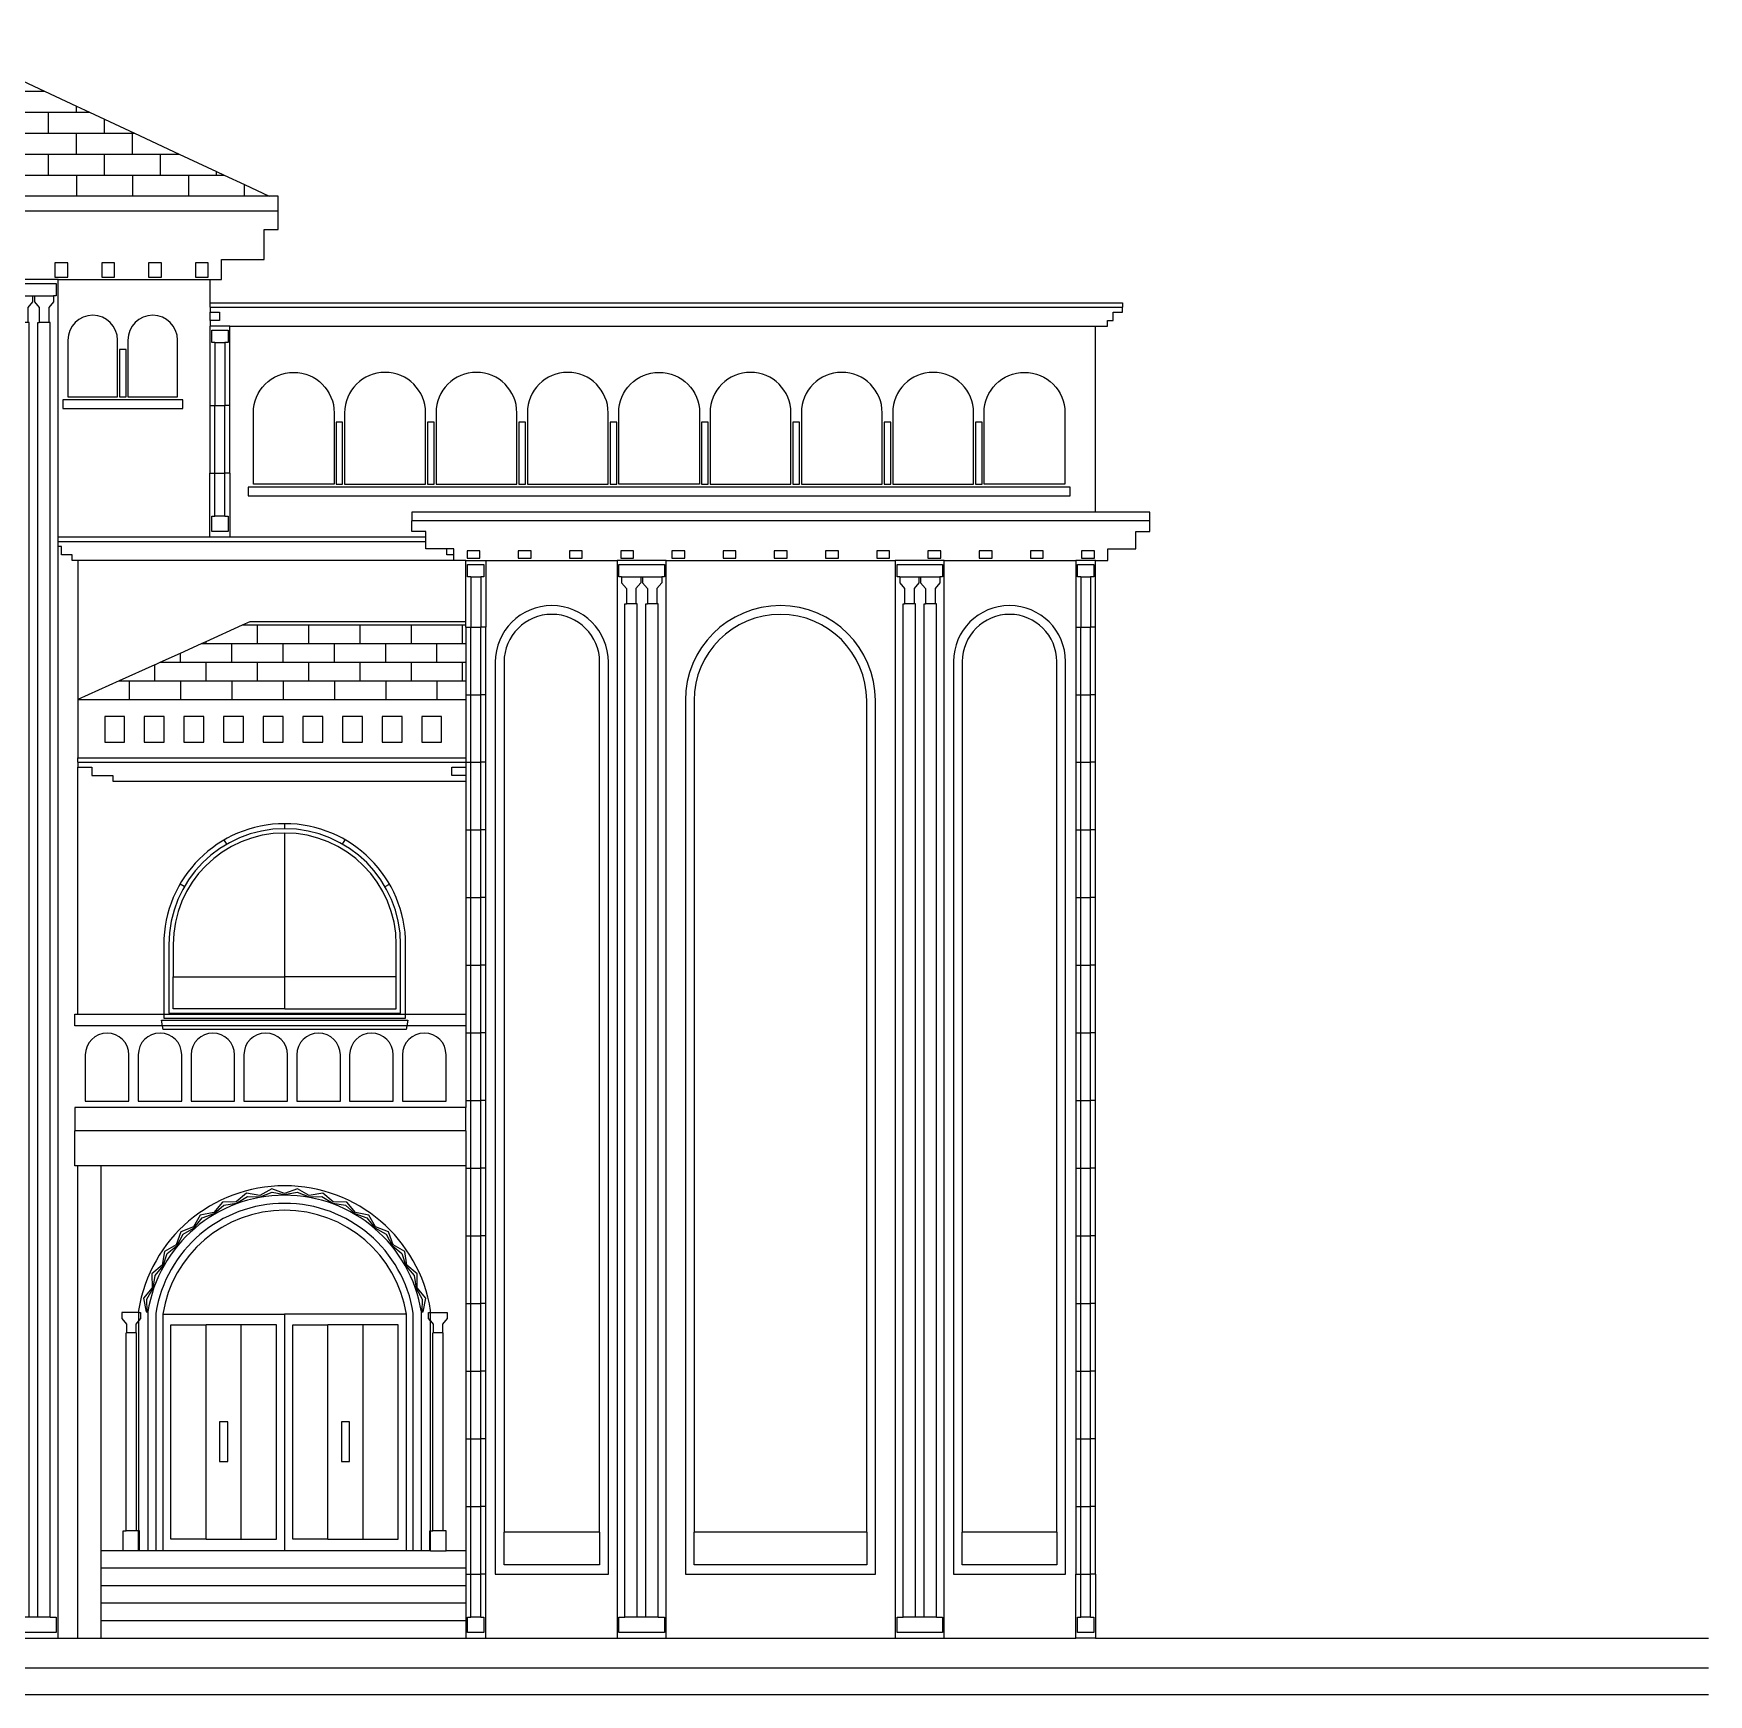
# Model space of a CAD drawing. Header units: inches. Extents: x 410.3 to 435.6, y 114.6 to 128.8.
# Drawn here: x 421.21 to 435.57, y 114.6 to 128.85 of the extents above; entities that cross this region are included whole.
import ezdxf

# ---------------------------------------------------------------- set-up
doc = ezdxf.new("R2010")
doc.units = ezdxf.units.IN
for name, color, linetype, lineweight in [('01_SOURCE_MASSING', 7, 'Continuous', 25), ('02_NEW_GLAZING', 7, 'Continuous', 25), ('03_NEW_FRAMES', 7, 'Continuous', 25), ('04_NEW_CROWNS', 7, 'Continuous', 25), ('05_NEW_COLUMNS', 7, 'Continuous', 25), ('06_NEW_RAILINGS', 7, 'Continuous', 25), ('07_NEW_ORNAMENT', 7, 'Continuous', 25), ('08_NEW_ROOF_DETAIL', 7, 'Continuous', 25)]:
    doc.layers.add(name, color=color, linetype=linetype, lineweight=lineweight)

# ---------------------------------------------------------------- blocks, each defined once
blk = doc.blocks.new('ROMANESQUE_FACADE_ENTRANCE_ROOF')
at = {"layer": '08_NEW_ROOF_DETAIL'}
for points in [[(422.69, 123.633), (423.002, 123.774), (423.068, 123.804), (424.918, 123.804)], [(422.25, 123.433), (422.296, 123.454), (422.47, 123.533), (422.649, 123.614), (422.69, 123.633)], [(422.25, 123.433), (421.943, 123.294), (421.59, 123.134), (422.03, 123.134), (422.47, 123.134), (422.91, 123.134), (423.35, 123.134), (423.79, 123.134), (424.23, 123.134), (424.67, 123.134), (424.918, 123.134)]]:
    blk.add_lwpolyline(points, dxfattribs=at)
blk = doc.blocks.new('ROMANESQUE_FACADE_MAIN_ROOF')
at = {"layer": '08_NEW_ROOF_DETAIL'}
for points in [[(418.458, 128.011), (418.8, 128.171), (419.178, 128.347), (419.185, 128.351), (419.418, 128.459), (419.57, 128.531), (419.658, 128.572), (419.956, 128.711), (420.244, 128.845), (420.533, 128.711), (420.618, 128.671), (420.918, 128.531), (421.304, 128.351), (421.578, 128.223), (421.689, 128.171), (421.818, 128.11), (422.075, 127.991), (422.46, 127.811), (422.778, 127.662), (422.845, 127.631), (423.018, 127.55), (423.231, 127.451)], [(418.458, 128.011), (418.414, 127.991), (418.218, 127.899), (418.029, 127.811), (417.978, 127.787), (417.644, 127.631), (417.258, 127.451)]]:
    blk.add_lwpolyline(points, dxfattribs=at)
blk = doc.blocks.new('ROMANESQUE_FACADE_PILASTER_TOWER_RIGHT')
at = {"layer": '05_NEW_COLUMNS'}
blk.add_lwpolyline([(-0.21, 0), (0.21, 0), (0.21, 9.36), (0.21, 9.404), (0.21, 9.44), (0.21, 11.65), (-0.21, 11.65)], close=True, dxfattribs=at)
for points in [[(-0.173, 11.51), (-0.195, 11.51), (-0.195, 11.615), (0.195, 11.615), (0.195, 11.51), (0.172, 11.51)], [(-0.173, 11.51), (-0.008, 11.51)], [(-0.173, 11.51), (-0.173, 11.46), (-0.131, 11.41), (-0.131, 11.28)], [(-0.008, 11.51), (-0.008, 11.46), (-0.049, 11.41), (-0.049, 11.28)], [(-0.008, 11.51), (0.007, 11.51)], [(0.007, 11.51), (0.172, 11.51)], [(0.007, 11.51), (0.007, 11.46), (0.049, 11.41), (0.049, 11.28)], [(0.172, 11.51), (0.172, 11.46), (0.131, 11.41), (0.131, 11.28)], [(-0.143, 0.18), (-0.143, 11.28), (-0.131, 11.28)], [(-0.049, 11.28), (-0.131, 11.28)], [(-0.037, 0.18), (-0.037, 11.28), (-0.049, 11.28)], [(0.037, 0.18), (0.037, 11.28), (0.049, 11.28)], [(0.131, 11.28), (0.049, 11.28)], [(0.143, 0.18), (0.143, 11.28), (0.131, 11.28)], [(0.143, 0.18), (0.195, 0.18), (0.195, 0.05), (-0.195, 0.05), (-0.195, 0.18), (-0.143, 0.18)], [(-0.037, 0.18), (-0.143, 0.18)], [(0.037, 0.18), (-0.037, 0.18)], [(0.143, 0.18), (0.037, 0.18)]]:
    blk.add_lwpolyline(points, dxfattribs=at)
blk = doc.blocks.new('ROMANESQUE_FACADE_PILASTER_TOWER_REAR')
at = {"layer": '05_NEW_COLUMNS'}
for points in [[(0.17, 1.13), (0.17, 1.81), (0, 1.81), (0, 1.13)], [(0.0425, 1.67), (0.015, 1.67), (0.015, 1.775), (0.155, 1.775), (0.155, 1.67), (0.1275, 1.67)], [(0.0425, 1.67), (0.1275, 1.67)], [(0.0425, 1.67), (0.0425, 1.13)], [(0.1275, 1.67), (0.1275, 1.13)], [(0, 1.13), (0, 0.55)], [(0, 1.13), (0.0425, 1.13)], [(0.0425, 0.55), (0.0425, 1.13)], [(0.0425, 1.13), (0.1275, 1.13)], [(0.17, 1.13), (0.1275, 1.13)], [(0.1275, 0.55), (0.1275, 1.13)], [(0.17, 0.55), (0.17, 1.13)], [(0.17, 0.55), (0.17, 0), (0, 0), (0, 0.55)], [(0, 0.55), (0.0425, 0.55)], [(0.0425, 0.18), (0.0425, 0.55)], [(0.0425, 0.55), (0.1275, 0.55)], [(0.17, 0.55), (0.1275, 0.55)], [(0.1275, 0.18), (0.1275, 0.55)], [(0.1275, 0.18), (0.155, 0.18), (0.155, 0.05), (0.015, 0.05), (0.015, 0.18), (0.0425, 0.18)], [(0.1275, 0.18), (0.0425, 0.18)]]:
    blk.add_lwpolyline(points, dxfattribs=at)
blk = doc.blocks.new('ROMANESQUE_FACADE_PILASTER_RIGHT_LEFT')
at = {"layer": '05_NEW_COLUMNS'}
for points in [[(0, 8.67), (0, 8.688), (0, 8.718), (0, 9.24), (0.17, 9.24), (0.17, 8.67)], [(0.043, 9.1), (0.015, 9.1), (0.015, 9.205), (0.155, 9.205), (0.155, 9.1), (0.128, 9.1)], [(0.043, 9.1), (0.128, 9.1)], [(0.043, 9.1), (0.043, 8.67)], [(0.128, 9.1), (0.128, 8.67)], [(0, 8.67), (0, 8.528), (0, 8.368), (0, 8.208), (0, 8.09)], [(0, 8.67), (0.043, 8.67)], [(0.043, 8.09), (0.043, 8.67)], [(0.043, 8.67), (0.128, 8.67)], [(0.17, 8.67), (0.128, 8.67)], [(0.128, 8.09), (0.128, 8.67)], [(0.17, 8.09), (0.17, 8.67)], [(0, 8.09), (0, 8.048), (0, 7.548), (0, 7.512), (0, 7.51)], [(0, 8.09), (0.043, 8.09)], [(0.043, 7.51), (0.043, 8.09)], [(0.043, 8.09), (0.128, 8.09)], [(0.17, 8.09), (0.128, 8.09)], [(0.128, 7.51), (0.128, 8.09)], [(0.17, 7.51), (0.17, 8.09)], [(0, 7.51), (0, 7.468), (0, 7.396), (0, 7.348), (0, 6.93)], [(0, 7.51), (0.043, 7.51)], [(0.043, 6.93), (0.043, 7.51)], [(0.043, 7.51), (0.128, 7.51)], [(0.17, 7.51), (0.128, 7.51)], [(0.128, 6.93), (0.128, 7.51)], [(0.17, 6.93), (0.17, 7.51)], [(0, 6.93), (0, 6.35)], [(0, 6.93), (0.043, 6.93)], [(0.043, 6.35), (0.043, 6.93)], [(0.043, 6.93), (0.128, 6.93)], [(0.17, 6.93), (0.128, 6.93)], [(0.128, 6.35), (0.128, 6.93)], [(0.17, 6.35), (0.17, 6.93)], [(0, 6.35), (0, 5.77)], [(0, 6.35), (0.043, 6.35)], [(0.043, 5.77), (0.043, 6.35)], [(0.043, 6.35), (0.128, 6.35)], [(0.17, 6.35), (0.128, 6.35)], [(0.128, 5.77), (0.128, 6.35)], [(0.17, 5.77), (0.17, 6.35)], [(0, 5.77), (0, 5.35)], [(0, 5.77), (0.043, 5.77)], [(0.043, 5.19), (0.043, 5.77)], [(0.043, 5.77), (0.128, 5.77)], [(0.17, 5.77), (0.128, 5.77)], [(0.128, 5.19), (0.128, 5.77)], [(0.17, 5.19), (0.17, 5.77)], [(0, 5.25), (0, 5.19)], [(0, 5.19), (0, 4.61)], [(0, 5.19), (0.043, 5.19)], [(0.043, 4.61), (0.043, 5.19)], [(0.043, 5.19), (0.128, 5.19)], [(0.17, 5.19), (0.128, 5.19)], [(0.128, 4.61), (0.128, 5.19)], [(0.17, 4.61), (0.17, 5.19)], [(0, 4.61), (0, 4.55)], [(0, 4.61), (0.043, 4.61)], [(0.043, 4.03), (0.043, 4.61)], [(0.043, 4.61), (0.128, 4.61)], [(0.17, 4.61), (0.128, 4.61)], [(0.128, 4.03), (0.128, 4.61)], [(0.17, 4.03), (0.17, 4.61)], [(0, 4.05), (0, 4.03)], [(0, 4.03), (0, 3.45)], [(0, 4.03), (0.043, 4.03)], [(0.043, 3.45), (0.043, 4.03)], [(0.043, 4.03), (0.128, 4.03)], [(0.17, 4.03), (0.128, 4.03)], [(0.128, 3.45), (0.128, 4.03)], [(0.17, 3.45), (0.17, 4.03)], [(0, 3.45), (0, 2.87)], [(0, 3.45), (0.043, 3.45)], [(0.043, 2.87), (0.043, 3.45)], [(0.043, 3.45), (0.128, 3.45)], [(0.17, 3.45), (0.128, 3.45)], [(0.128, 2.87), (0.128, 3.45)], [(0.17, 2.87), (0.17, 3.45)], [(0, 2.87), (0, 2.29)], [(0, 2.87), (0.043, 2.87)], [(0.043, 2.29), (0.043, 2.87)], [(0.043, 2.87), (0.128, 2.87)], [(0.17, 2.87), (0.128, 2.87)], [(0.128, 2.29), (0.128, 2.87)], [(0.17, 2.29), (0.17, 2.87)], [(0, 2.29), (0, 1.71)], [(0, 2.29), (0.043, 2.29)], [(0.043, 1.71), (0.043, 2.29)], [(0.043, 2.29), (0.128, 2.29)], [(0.17, 2.29), (0.128, 2.29)], [(0.128, 1.71), (0.128, 2.29)], [(0.17, 1.71), (0.17, 2.29)], [(0, 1.71), (0, 1.13)], [(0, 1.71), (0.043, 1.71)], [(0.043, 1.13), (0.043, 1.71)], [(0.043, 1.71), (0.128, 1.71)], [(0.17, 1.71), (0.128, 1.71)], [(0.128, 1.13), (0.128, 1.71)], [(0.17, 1.13), (0.17, 1.71)], [(0, 1.13), (0, 0.75), (0, 0.6), (0, 0.55)], [(0, 1.13), (0.043, 1.13)], [(0.043, 0.55), (0.043, 1.13)], [(0.043, 1.13), (0.128, 1.13)], [(0.17, 1.13), (0.128, 1.13)], [(0.128, 0.55), (0.128, 1.13)], [(0.17, 0.55), (0.17, 1.13)], [(0, 0.55), (0, 0.45), (0, 0.3), (0, 0.15), (0, 0), (0.17, 0), (0.17, 0.55)], [(0, 0.55), (0.043, 0.55)], [(0.043, 0.18), (0.043, 0.55)], [(0.043, 0.55), (0.128, 0.55)], [(0.17, 0.55), (0.128, 0.55)], [(0.128, 0.18), (0.128, 0.55)], [(0.128, 0.18), (0.155, 0.18), (0.155, 0.05), (0.015, 0.05), (0.015, 0.18), (0.043, 0.18)], [(0.128, 0.18), (0.043, 0.18)]]:
    blk.add_lwpolyline(points, dxfattribs=at)
blk = doc.blocks.new('ROMANESQUE_FACADE_PILASTER_RIGHT_MIDDLE_A')
at = {"layer": '05_NEW_COLUMNS'}
blk.add_lwpolyline([(-0.21, 0), (0.21, 0), (0.21, 9.24), (-0.21, 9.24)], close=True, dxfattribs=at)
for points in [[(-0.173, 9.1), (-0.195, 9.1), (-0.195, 9.205), (0.195, 9.205), (0.195, 9.1), (0.173, 9.1)], [(-0.173, 9.1), (-0.007, 9.1)], [(-0.173, 9.1), (-0.173, 9.05), (-0.131, 9), (-0.131, 8.87)], [(-0.007, 9.1), (-0.007, 9.05), (-0.049, 9), (-0.049, 8.87)], [(-0.007, 9.1), (0.007, 9.1)], [(0.007, 9.1), (0.173, 9.1)], [(0.007, 9.1), (0.007, 9.05), (0.049, 9), (0.049, 8.87)], [(0.173, 9.1), (0.173, 9.05), (0.131, 9), (0.131, 8.87)], [(-0.143, 0.18), (-0.143, 8.87), (-0.131, 8.87)], [(-0.049, 8.87), (-0.131, 8.87)], [(-0.037, 0.18), (-0.037, 8.87), (-0.049, 8.87)], [(0.037, 0.18), (0.037, 8.87), (0.049, 8.87)], [(0.131, 8.87), (0.049, 8.87)], [(0.143, 0.18), (0.143, 8.87), (0.131, 8.87)], [(0.143, 0.18), (0.195, 0.18), (0.195, 0.05), (-0.195, 0.05), (-0.195, 0.18), (-0.143, 0.18)], [(-0.037, 0.18), (-0.143, 0.18)], [(0.037, 0.18), (-0.037, 0.18)], [(0.143, 0.18), (0.037, 0.18)]]:
    blk.add_lwpolyline(points, dxfattribs=at)
blk = doc.blocks.new('ROMANESQUE_FACADE_PILASTER_RIGHT_MIDDLE_B')
at = {"layer": '05_NEW_COLUMNS'}
blk.add_lwpolyline([(-0.21, 0), (0.21, 0), (0.21, 9.24), (-0.21, 9.24)], close=True, dxfattribs=at)
for points in [[(-0.172, 9.1), (-0.195, 9.1), (-0.195, 9.205), (0.195, 9.205), (0.195, 9.1), (0.173, 9.1)], [(-0.172, 9.1), (-0.007, 9.1)], [(-0.172, 9.1), (-0.172, 9.05), (-0.131, 9), (-0.131, 8.87)], [(-0.007, 9.1), (-0.007, 9.05), (-0.049, 9), (-0.049, 8.87)], [(-0.007, 9.1), (0.007, 9.1)], [(0.007, 9.1), (0.173, 9.1)], [(0.007, 9.1), (0.007, 9.05), (0.049, 9), (0.049, 8.87)], [(0.173, 9.1), (0.173, 9.05), (0.131, 9), (0.131, 8.87)], [(-0.143, 0.18), (-0.143, 8.87), (-0.131, 8.87)], [(-0.049, 8.87), (-0.131, 8.87)], [(-0.037, 0.18), (-0.037, 8.87), (-0.049, 8.87)], [(0.037, 0.18), (0.037, 8.87), (0.049, 8.87)], [(0.131, 8.87), (0.049, 8.87)], [(0.143, 0.18), (0.143, 8.87), (0.131, 8.87)], [(0.143, 0.18), (0.195, 0.18), (0.195, 0.05), (-0.195, 0.05), (-0.195, 0.18), (-0.143, 0.18)], [(-0.037, 0.18), (-0.143, 0.18)], [(0.037, 0.18), (-0.037, 0.18)], [(0.143, 0.18), (0.037, 0.18)]]:
    blk.add_lwpolyline(points, dxfattribs=at)
blk = doc.blocks.new('ROMANESQUE_FACADE_PILASTER_RIGHT_EDGE')
at = {"layer": '05_NEW_COLUMNS'}
for points in [[(0, 8.67), (0, 9.24), (-0.17, 9.24), (-0.17, 8.67)], [(-0.127, 9.1), (-0.155, 9.1), (-0.155, 9.205), (-0.015, 9.205), (-0.015, 9.1), (-0.043, 9.1)], [(-0.127, 9.1), (-0.043, 9.1)], [(-0.127, 9.1), (-0.127, 8.67)], [(-0.043, 9.1), (-0.043, 8.67)], [(-0.17, 8.67), (-0.17, 8.09)], [(-0.17, 8.67), (-0.127, 8.67)], [(-0.127, 8.09), (-0.127, 8.67)], [(-0.127, 8.67), (-0.043, 8.67)], [(0, 8.67), (-0.043, 8.67)], [(-0.043, 8.09), (-0.043, 8.67)], [(0, 8.09), (0, 8.67)], [(-0.17, 8.09), (-0.17, 7.51)], [(-0.17, 8.09), (-0.127, 8.09)], [(-0.127, 7.51), (-0.127, 8.09)], [(-0.127, 8.09), (-0.043, 8.09)], [(0, 8.09), (-0.043, 8.09)], [(-0.043, 7.51), (-0.043, 8.09)], [(0, 7.51), (0, 8.09)], [(-0.17, 7.51), (-0.17, 6.93)], [(-0.17, 7.51), (-0.127, 7.51)], [(-0.127, 6.93), (-0.127, 7.51)], [(-0.127, 7.51), (-0.043, 7.51)], [(0, 7.51), (-0.043, 7.51)], [(-0.043, 6.93), (-0.043, 7.51)], [(0, 6.93), (0, 7.51)], [(-0.17, 6.93), (-0.17, 6.35)], [(-0.17, 6.93), (-0.127, 6.93)], [(-0.127, 6.35), (-0.127, 6.93)], [(-0.127, 6.93), (-0.043, 6.93)], [(0, 6.93), (-0.043, 6.93)], [(-0.043, 6.35), (-0.043, 6.93)], [(0, 6.35), (0, 6.93)], [(-0.17, 6.35), (-0.17, 5.77)], [(-0.17, 6.35), (-0.127, 6.35)], [(-0.127, 5.77), (-0.127, 6.35)], [(-0.127, 6.35), (-0.043, 6.35)], [(0, 6.35), (-0.043, 6.35)], [(-0.043, 5.77), (-0.043, 6.35)], [(0, 5.77), (0, 6.35)], [(-0.17, 5.77), (-0.17, 5.19)], [(-0.17, 5.77), (-0.127, 5.77)], [(-0.127, 5.19), (-0.127, 5.77)], [(-0.127, 5.77), (-0.043, 5.77)], [(0, 5.77), (-0.043, 5.77)], [(-0.043, 5.19), (-0.043, 5.77)], [(0, 5.19), (0, 5.77)], [(-0.17, 5.19), (-0.17, 4.61)], [(-0.17, 5.19), (-0.127, 5.19)], [(-0.127, 4.61), (-0.127, 5.19)], [(-0.127, 5.19), (-0.043, 5.19)], [(0, 5.19), (-0.043, 5.19)], [(-0.043, 4.61), (-0.043, 5.19)], [(0, 4.61), (0, 5.19)], [(-0.17, 4.61), (-0.17, 4.03)], [(-0.17, 4.61), (-0.127, 4.61)], [(-0.127, 4.03), (-0.127, 4.61)], [(-0.127, 4.61), (-0.043, 4.61)], [(0, 4.61), (-0.043, 4.61)], [(-0.043, 4.03), (-0.043, 4.61)], [(0, 4.03), (0, 4.61)], [(-0.17, 4.03), (-0.17, 3.45)], [(-0.17, 4.03), (-0.127, 4.03)], [(-0.127, 3.45), (-0.127, 4.03)], [(-0.127, 4.03), (-0.043, 4.03)], [(0, 4.03), (-0.043, 4.03)], [(-0.043, 3.45), (-0.043, 4.03)], [(0, 3.45), (0, 4.03)], [(-0.17, 3.45), (-0.17, 2.87)], [(-0.17, 3.45), (-0.127, 3.45)], [(-0.127, 2.87), (-0.127, 3.45)], [(-0.127, 3.45), (-0.043, 3.45)], [(0, 3.45), (-0.043, 3.45)], [(-0.043, 2.87), (-0.043, 3.45)], [(0, 2.87), (0, 3.45)], [(-0.17, 2.87), (-0.17, 2.29)], [(-0.17, 2.87), (-0.127, 2.87)], [(-0.127, 2.29), (-0.127, 2.87)], [(-0.127, 2.87), (-0.043, 2.87)], [(0, 2.87), (-0.043, 2.87)], [(-0.043, 2.29), (-0.043, 2.87)], [(0, 2.29), (0, 2.87)], [(-0.17, 2.29), (-0.17, 1.71)], [(-0.17, 2.29), (-0.127, 2.29)], [(-0.127, 1.71), (-0.127, 2.29)], [(-0.127, 2.29), (-0.043, 2.29)], [(0, 2.29), (-0.043, 2.29)], [(-0.043, 1.71), (-0.043, 2.29)], [(0, 1.71), (0, 2.29)], [(-0.17, 1.71), (-0.17, 1.13)], [(-0.17, 1.71), (-0.127, 1.71)], [(-0.127, 1.13), (-0.127, 1.71)], [(-0.127, 1.71), (-0.043, 1.71)], [(0, 1.71), (-0.043, 1.71)], [(-0.043, 1.13), (-0.043, 1.71)], [(0, 1.13), (0, 1.71)], [(-0.17, 1.13), (-0.17, 0.55)], [(-0.17, 1.13), (-0.127, 1.13)], [(-0.127, 0.55), (-0.127, 1.13)], [(-0.127, 1.13), (-0.043, 1.13)], [(0, 1.13), (-0.043, 1.13)], [(-0.043, 0.55), (-0.043, 1.13)], [(0, 0.55), (0, 1.13)], [(0, 0.55), (0, 0), (-0.17, 0), (-0.17, 0.55)], [(-0.17, 0.55), (-0.127, 0.55)], [(-0.127, 0.18), (-0.127, 0.55)], [(-0.127, 0.55), (-0.043, 0.55)], [(0, 0.55), (-0.043, 0.55)], [(-0.043, 0.18), (-0.043, 0.55)], [(-0.043, 0.18), (-0.015, 0.18), (-0.015, 0.05), (-0.155, 0.05), (-0.155, 0.18), (-0.127, 0.18)], [(-0.043, 0.18), (-0.127, 0.18)]]:
    blk.add_lwpolyline(points, dxfattribs=at)
blk = doc.blocks.new('ROMANESQUE_FACADE_WINDOW_BALCONY')
at = {"layer": '02_NEW_GLAZING'}
blk.add_lwpolyline([(0.957, 0.321), (0.957, 0.597, 1), (-0.957, 0.597), (-0.957, 0.321)], format="xyb", dxfattribs=at)
for points in [[(0, 0.321), (0, 1.554)], [(0, 0.045), (-0.957, 0.045), (-0.957, 0.321)], [(-0.957, 0.321), (0, 0.321)], [(0, 0.045), (0.957, 0.045), (0.957, 0.321)], [(0, 0.045), (0, 0.321)], [(0.957, 0.321), (0, 0.321)]]:
    blk.add_lwpolyline(points, dxfattribs=at)
at = {"layer": '03_NEW_FRAMES'}
for points in [[(-1.037, -0.035), (1.037, -0.035), (1.037, 0), (1.037, 0.597, 1), (-1.037, 0.597), (-1.037, 0)], [(-0.994, 0.008), (0.994, 0.008), (0.994, 0.597, 1), (-0.994, 0.597)]]:
    blk.add_lwpolyline(points, format="xyb", close=True, dxfattribs=at)
for points in [[(0, 1.591), (0, 1.634)], [(-0.497, 1.458), (-0.519, 1.495)], [(0.497, 1.458), (0.519, 1.495)], [(-0.861, 1.094), (-0.898, 1.116)], [(0.861, 1.094), (0.898, 1.116)]]:
    blk.add_lwpolyline(points, dxfattribs=at)
blk.add_lwpolyline([(-1.057, -0.052), (1.057, -0.052), (1.048, -0.1), (1.042, -0.13), (-1.042, -0.13), (-1.048, -0.1)], close=True, dxfattribs=at)
blk = doc.blocks.new('ROMANESQUE_FACADE_BLIND_ARCH_1')
at = {"layer": '03_NEW_FRAMES'}
blk.add_lwpolyline([(-0.485, 0), (0.485, 0), (0.485, 7.819, 1), (-0.485, 7.819)], format="xyb", close=True, dxfattribs=at)
blk.add_lwpolyline([(0.41, 0.36), (0.41, 7.819, 1), (-0.41, 7.819), (-0.41, 0.36)], format="xyb", dxfattribs=at)
at = {"layer": '07_NEW_ORNAMENT'}
for points in [[(0.41, 0.36), (0.41, 0.08), (-0.41, 0.08), (-0.41, 0.36)], [(0.41, 0.36), (-0.41, 0.36)]]:
    blk.add_lwpolyline(points, dxfattribs=at)
blk = doc.blocks.new('ROMANESQUE_FACADE_BLIND_ARCH_2')
at = {"layer": '03_NEW_FRAMES'}
blk.add_lwpolyline([(-0.815, 0), (0.815, 0), (0.815, 7.489, 1), (-0.815, 7.489)], format="xyb", close=True, dxfattribs=at)
blk.add_lwpolyline([(0.74, 0.36), (0.74, 7.489, 1), (-0.74, 7.489), (-0.74, 0.36)], format="xyb", dxfattribs=at)
at = {"layer": '07_NEW_ORNAMENT'}
for points in [[(0.74, 0.36), (0.74, 0.08), (-0.74, 0.08), (-0.74, 0.36)], [(0.74, 0.36), (-0.74, 0.36)]]:
    blk.add_lwpolyline(points, dxfattribs=at)
blk = doc.blocks.new('ROMANESQUE_FACADE_BLIND_ARCH_3')
at = {"layer": '03_NEW_FRAMES'}
blk.add_lwpolyline([(-0.48, 0), (0.48, 0), (0.48, 7.824, 1), (-0.48, 7.824)], format="xyb", close=True, dxfattribs=at)
blk.add_lwpolyline([(0.405, 0.36), (0.405, 7.824, 1), (-0.405, 7.824), (-0.405, 0.36)], format="xyb", dxfattribs=at)
at = {"layer": '07_NEW_ORNAMENT'}
for points in [[(0.405, 0.36), (0.405, 0.08), (-0.405, 0.08), (-0.405, 0.36)], [(0.405, 0.36), (-0.405, 0.36)]]:
    blk.add_lwpolyline(points, dxfattribs=at)
blk = doc.blocks.new('ROMANESQUE_FACADE_ARCADE_TOWER_RETURN')
at = {"layer": '04_NEW_CROWNS'}
blk.add_lwpolyline([(-0.47, 0.487), (-0.47, 0), (-0.045, 0), (-0.045, 0.487, 1), (-0.47, 0.487)], format="xyb", dxfattribs=at)
blk.add_lwpolyline([(0.045, 0), (0.47, 0), (0.47, 0.487, 1), (0.045, 0.487)], format="xyb", close=True, dxfattribs=at)
blk.add_lwpolyline([(-0.515, -0.1), (0.515, -0.1), (0.515, -0.025), (-0.515, -0.025)], close=True, dxfattribs=at)
at = {"layer": '05_NEW_COLUMNS'}
blk.add_lwpolyline([(-0.028, 0), (0.028, 0), (0.028, 0.407), (-0.028, 0.407)], close=True, dxfattribs=at)
blk = doc.blocks.new('ROMANESQUE_FACADE_ARCADE_REAR')
at = {"layer": '04_NEW_CROWNS'}
for points in [[(-2.787, 0.613), (-2.787, 0), (-3.48, 0), (-3.48, 0.613, -1), (-2.787, 0.613)], [(-1.913, 0.613), (-1.913, 0), (-1.22, 0), (-1.22, 0.613, 1), (-1.913, 0.613)], [(0.347, 0.613), (0.347, 0), (-0.347, 0), (-0.347, 0.613, -1), (0.347, 0.613)], [(1.22, 0.613), (1.22, 0), (1.913, 0), (1.913, 0.613, 1), (1.22, 0.613)], [(3.48, 0.613), (3.48, 0), (2.787, 0), (2.787, 0.613, -1), (3.48, 0.613)]]:
    blk.add_lwpolyline(points, format="xyb", dxfattribs=at)
for points in [[(-2.697, 0), (-2.003, 0), (-2.003, 0.613, 1), (-2.697, 0.613)], [(-1.13, 0), (-0.437, 0), (-0.437, 0.613, 1), (-1.13, 0.613)], [(0.437, 0), (1.13, 0), (1.13, 0.613, 1), (0.437, 0.613)], [(2.003, 0), (2.697, 0), (2.697, 0.613, 1), (2.003, 0.613)]]:
    blk.add_lwpolyline(points, format="xyb", close=True, dxfattribs=at)
blk.add_lwpolyline([(-3.525, -0.1), (3.525, -0.1), (3.525, -0.025), (-3.525, -0.025)], close=True, dxfattribs=at)
at = {"layer": '05_NEW_COLUMNS'}
for points in [[(-2.77, 0), (-2.714, 0), (-2.714, 0.533), (-2.77, 0.533)], [(-1.986, 0), (-1.93, 0), (-1.93, 0.533), (-1.986, 0.533)], [(-1.203, 0), (-1.147, 0), (-1.147, 0.533), (-1.203, 0.533)], [(-0.42, 0), (-0.364, 0), (-0.364, 0.533), (-0.42, 0.533)], [(0.364, 0), (0.42, 0), (0.42, 0.533), (0.364, 0.533)], [(1.147, 0), (1.203, 0), (1.203, 0.533), (1.147, 0.533)], [(1.93, 0), (1.986, 0), (1.986, 0.533), (1.93, 0.533)], [(2.714, 0), (2.77, 0), (2.77, 0.533), (2.714, 0.533)]]:
    blk.add_lwpolyline(points, close=True, dxfattribs=at)
blk = doc.blocks.new('ROMANESQUE_FACADE_CORNICE_TOWER')
at = {"layer": '04_NEW_CROWNS'}
for points in [[(3.064, 0.586), (3.064, 0.715), (2.986, 0.715), (2.774, 0.715), (2.294, 0.715), (1.814, 0.715), (1.334, 0.715), (0.854, 0.715), (0.374, 0.715), (-0.106, 0.715), (-0.586, 0.715), (-1.066, 0.715), (-1.546, 0.715), (-2.026, 0.715), (-2.506, 0.715), (-2.986, 0.715), (-3.064, 0.715), (-3.064, 0.586)], [(0.755, 0), (-0.755, 0), (-1.175, 0), (-2.309, 0), (-2.479, 0), (-2.579, 0), (-2.579, 0.172), (-2.944, 0.172), (-2.944, 0.429), (-3.064, 0.429), (-3.064, 0.586)], [(3.064, 0.586), (-3.064, 0.586)], [(1.175, 0), (2.479, 0), (2.579, 0), (2.579, 0.172), (2.944, 0.172), (2.944, 0.429), (3.064, 0.429), (3.064, 0.586)]]:
    blk.add_lwpolyline(points, dxfattribs=at)
for points in [[(-2.464, 0.02), (-2.354, 0.02), (-2.354, 0.143), (-2.464, 0.143)], [(-2.062, 0.02), (-1.952, 0.02), (-1.952, 0.143), (-2.062, 0.143)], [(-1.661, 0.02), (-1.551, 0.02), (-1.551, 0.143), (-1.661, 0.143)], [(-1.259, 0.02), (-1.149, 0.02), (-1.149, 0.143), (-1.259, 0.143)], [(-0.858, 0.02), (-0.748, 0.02), (-0.748, 0.143), (-0.858, 0.143)], [(-0.456, 0.02), (-0.346, 0.02), (-0.346, 0.143), (-0.456, 0.143)], [(-0.055, 0.02), (0.055, 0.02), (0.055, 0.143), (-0.055, 0.143)], [(0.346, 0.02), (0.456, 0.02), (0.456, 0.143), (0.346, 0.143)], [(0.748, 0.02), (0.858, 0.02), (0.858, 0.143), (0.748, 0.143)], [(1.149, 0.02), (1.259, 0.02), (1.259, 0.143), (1.149, 0.143)], [(1.551, 0.02), (1.661, 0.02), (1.661, 0.143), (1.551, 0.143)], [(1.952, 0.02), (2.062, 0.02), (2.062, 0.143), (1.952, 0.143)], [(2.354, 0.02), (2.464, 0.02), (2.464, 0.143), (2.354, 0.143)]]:
    blk.add_lwpolyline(points, close=True, dxfattribs=at)
blk = doc.blocks.new('ROMANESQUE_FACADE_CORNICE_RIGHT')
at = {"layer": '04_NEW_CROWNS'}
for points in [[(3.164, 0.34), (3.164, 0.415), (2.7, 0.415), (-3.164, 0.415), (-3.164, 0.34)], [(-2.7, 0), (-2.805, 0), (-2.805, 0.048), (-2.805, 0.1), (-2.865, 0.1), (-3.044, 0.1), (-3.044, 0.164), (-3.044, 0.2), (-3.044, 0.249), (-3.164, 0.249), (-3.164, 0.34)], [(3.164, 0.34), (-3.164, 0.34)], [(2.7, 0), (2.805, 0), (2.805, 0.1), (3.044, 0.1), (3.044, 0.249), (3.164, 0.249), (3.164, 0.34)], [(-2.53, 0), (-1.403, 0)], [(-0.983, 0), (0.983, 0)], [(1.403, 0), (2.53, 0)]]:
    blk.add_lwpolyline(points, dxfattribs=at)
for points in [[(-2.69, 0.02), (-2.58, 0.02), (-2.58, 0.083), (-2.69, 0.083)], [(-2.251, 0.02), (-2.141, 0.02), (-2.141, 0.083), (-2.251, 0.083)], [(-1.812, 0.02), (-1.702, 0.02), (-1.702, 0.083), (-1.812, 0.083)], [(-1.372, 0.02), (-1.262, 0.02), (-1.262, 0.083), (-1.372, 0.083)], [(-0.933, 0.02), (-0.823, 0.02), (-0.823, 0.083), (-0.933, 0.083)], [(-0.494, 0.02), (-0.384, 0.02), (-0.384, 0.083), (-0.494, 0.083)], [(-0.055, 0.02), (0.055, 0.02), (0.055, 0.083), (-0.055, 0.083)], [(0.384, 0.02), (0.494, 0.02), (0.494, 0.083), (0.384, 0.083)], [(0.823, 0.02), (0.933, 0.02), (0.933, 0.083), (0.823, 0.083)], [(1.262, 0.02), (1.372, 0.02), (1.372, 0.083), (1.262, 0.083)], [(1.702, 0.02), (1.812, 0.02), (1.812, 0.083), (1.702, 0.083)], [(2.141, 0.02), (2.251, 0.02), (2.251, 0.083), (2.141, 0.083)], [(2.58, 0.02), (2.69, 0.02), (2.69, 0.083), (2.58, 0.083)]]:
    blk.add_lwpolyline(points, close=True, dxfattribs=at)
blk = doc.blocks.new('ROMANESQUE_FACADE_CORNICE_BRIDGE')
at = {"layer": '04_NEW_CROWNS'}
for points in [[(-0.378, 0.2), (-1.682, 0.2)], [(-1.682, 0.164), (1.472, 0.164)], [(1.472, 0.2), (-0.208, 0.2)], [(1.711, 0), (-1.511, 0), (-1.561, 0), (-1.561, 0.048), (-1.651, 0.048), (-1.651, 0.12), (-1.682, 0.12)], [(1.711, 0.048), (1.651, 0.048), (1.651, 0.1)]]:
    blk.add_lwpolyline(points, dxfattribs=at)
blk = doc.blocks.new('ROMANESQUE_FACADE_CORNICE_REAR')
at = {"layer": '04_NEW_CROWNS'}
for points in [[(-3.912, 0.164), (-3.912, 0.2), (3.912, 0.2), (3.912, 0.164)], [(-3.912, 0.164), (-3.912, 0.12), (-3.832, 0.12), (-3.832, 0.048), (-3.912, 0.048), (-3.912, 0)], [(-3.912, 0.164), (3.912, 0.164)], [(-3.742, 0), (3.682, 0), (3.784, 0), (3.784, 0.048), (3.832, 0.048), (3.832, 0.12), (3.912, 0.12), (3.912, 0.164)]]:
    blk.add_lwpolyline(points, dxfattribs=at)
blk = doc.blocks.new('ROMANESQUE_FACADE_CORNICE_CANOPY')
at = {"layer": '04_NEW_CROWNS'}
for points in [[(-1.664, 0.164), (-1.664, 0.2), (1.664, 0.2)], [(-1.664, 0.164), (-1.664, 0.15), (-1.664, 0.12), (-1.544, 0.12), (-1.544, 0.048), (-1.364, 0.048), (-1.364, 0), (1.664, 0)], [(-1.664, 0.164), (1.664, 0.164)], [(1.664, 0.048), (1.544, 0.048), (1.544, 0.12), (1.664, 0.12)]]:
    blk.add_lwpolyline(points, dxfattribs=at)
blk = doc.blocks.new('ROMANESQUE_FACADE_CANOPY_FASCIA')
at = {"layer": '04_NEW_CROWNS'}
blk.add_lwpolyline([(-1.66, 0.5), (-1.66, 0)], dxfattribs=at)
at = {"layer": '07_NEW_ORNAMENT'}
for points in [[(-1.43, 0.136), (-1.26, 0.136), (-1.26, 0.356), (-1.43, 0.356)], [(-1.09, 0.136), (-0.92, 0.136), (-0.92, 0.356), (-1.09, 0.356)], [(-0.75, 0.136), (-0.58, 0.136), (-0.58, 0.356), (-0.75, 0.356)], [(-0.41, 0.136), (-0.24, 0.136), (-0.24, 0.356), (-0.41, 0.356)], [(-0.07, 0.136), (0.1, 0.136), (0.1, 0.356), (-0.07, 0.356)], [(0.27, 0.136), (0.44, 0.136), (0.44, 0.356), (0.27, 0.356)], [(0.61, 0.136), (0.78, 0.136), (0.78, 0.356), (0.61, 0.356)], [(0.95, 0.136), (1.12, 0.136), (1.12, 0.356), (0.95, 0.356)], [(1.29, 0.136), (1.46, 0.136), (1.46, 0.356), (1.29, 0.356)]]:
    blk.add_lwpolyline(points, close=True, dxfattribs=at)
blk = doc.blocks.new('ROMANESQUE_FACADE_BALCONY_GUARD')
at = {"layer": '06_NEW_RAILINGS'}
blk.add_lwpolyline([(1.677, 1.3), (1.677, 1.2), (1.17, 1.2), (-0.925, 1.2), (-1.677, 1.2), (-1.677, 1.3), (-1.651, 1.3), (-0.915, 1.3), (1.16, 1.3)], close=True, dxfattribs=at)
for points in [[(-1.587, 0.554), (-1.213, 0.554), (-1.213, 0.952, 1), (-1.587, 0.952)], [(-1.133, 0.554), (-0.76, 0.554), (-0.76, 0.952, 1), (-1.133, 0.952)], [(-0.68, 0.554), (-0.307, 0.554), (-0.307, 0.952, 1), (-0.68, 0.952)], [(-0.227, 0.554), (0.147, 0.554), (0.147, 0.952, 1), (-0.227, 0.952)], [(0.227, 0.554), (0.6, 0.554), (0.6, 0.952, 1), (0.227, 0.952)], [(0.68, 0.554), (1.053, 0.554), (1.053, 0.952, 1), (0.68, 0.952)], [(1.133, 0.554), (1.507, 0.554), (1.507, 0.952, 1), (1.133, 0.952)]]:
    blk.add_lwpolyline(points, format="xyb", close=True, dxfattribs=at)
for points in [[(1.677, 0.3), (1.677, 0.5), (-1.677, 0.5), (-1.677, 0.3)], [(1.677, 0.3), (1.677, 0), (-1.451, 0), (-1.651, 0), (-1.677, 0), (-1.677, 0.3)], [(1.677, 0.3), (-1.677, 0.3)]]:
    blk.add_lwpolyline(points, dxfattribs=at)
blk = doc.blocks.new('ROMANESQUE_FACADE_PORTAL_CLEAR_OPENING')
at = {"layer": '02_NEW_GLAZING'}
blk.add_lwpolyline([(1.045, 2.027, 0.853682), (-1.045, 2.027)], format="xyb", dxfattribs=at)
for points in [[(-1.045, 2.027), (-1.045, 0)], [(-1.045, 2.027), (0, 2.027)], [(1.045, 2.027), (0, 2.027)], [(0, 2.027), (0, 0)], [(1.045, 0), (1.045, 2.027)], [(-0.673, 0.1), (-0.975, 0.1), (-0.975, 1.937), (-0.673, 1.937)], [(-0.673, 0.1), (-0.673, 1.937)], [(-0.372, 1.937), (-0.673, 1.937)], [(-0.372, 0.1), (-0.07, 0.1), (-0.07, 1.937), (-0.372, 1.937)], [(-0.372, 0.1), (-0.372, 1.937)], [(0.372, 0.1), (0.07, 0.1), (0.07, 1.937), (0.372, 1.937)], [(0.372, 0.1), (0.372, 1.937)], [(0.673, 1.937), (0.372, 1.937)], [(0.673, 0.1), (0.975, 0.1), (0.975, 1.937), (0.673, 1.937)], [(0.673, 0.1), (0.673, 1.937)], [(-0.673, 0.1), (-0.372, 0.1)], [(0.372, 0.1), (0.673, 0.1)]]:
    blk.add_lwpolyline(points, dxfattribs=at)
at = {"layer": '03_NEW_FRAMES'}
for points in [[(-0.558, 0.764), (-0.488, 0.764), (-0.488, 1.104), (-0.558, 1.104)], [(0.487, 0.764), (0.557, 0.764), (0.557, 1.104), (0.487, 1.104)]]:
    blk.add_lwpolyline(points, close=True, dxfattribs=at)
blk = doc.blocks.new('ROMANESQUE_FACADE_PORTAL_RECESSED_ARCHES')
at = {"layer": '03_NEW_FRAMES'}
for points in [[(1.252, 2.042), (1.252, 2.06, 0.853682), (-1.252, 2.06), (-1.252, 2.042)], [(1.173, 0), (1.173, 2.047, 0.853682), (-1.173, 2.047), (-1.173, 0)], [(1.104, 0), (1.104, 2.036, 0.853682), (-1.104, 2.036), (-1.104, 0)]]:
    blk.add_lwpolyline(points, format="xyb", dxfattribs=at)
for points in [[(-1.252, 2.042), (-1.252, 1.97)], [(1.252, 1.97), (1.252, 2.042)], [(-1.252, 1.97), (-1.252, 0.17)], [(1.252, 0.17), (1.252, 1.97)], [(-1.252, 0), (-1.252, 0.17)], [(1.252, 0), (1.252, 0.17)], [(-1.245, 0), (-1.252, 0)], [(-1.173, 0), (-1.245, 0)], [(-1.104, 0), (-1.173, 0)], [(1.104, 0), (1.045, 0), (0, 0), (-1.045, 0), (-1.104, 0)], [(1.173, 0), (1.104, 0)], [(1.245, 0), (1.173, 0)], [(1.252, 0), (1.245, 0)]]:
    blk.add_lwpolyline(points, dxfattribs=at)
at = {"layer": '05_NEW_COLUMNS'}
for points in [[(-1.252, 2.042), (-1.395, 2.042), (-1.395, 1.992), (-1.355, 1.942), (-1.355, 1.867)], [(-1.252, 2.042), (-1.235, 2.042), (-1.235, 1.992), (-1.252, 1.97)], [(1.252, 1.97), (1.235, 1.992), (1.235, 2.042), (1.252, 2.042)], [(1.252, 2.042), (1.395, 2.042), (1.395, 1.992), (1.355, 1.942), (1.355, 1.867)], [(-1.252, 1.97), (-1.275, 1.942), (-1.275, 1.867)], [(1.252, 1.97), (1.275, 1.942), (1.275, 1.867)], [(-1.36, 0.17), (-1.36, 1.867), (-1.355, 1.867)], [(-1.275, 1.867), (-1.355, 1.867)], [(-1.27, 0.17), (-1.27, 1.867), (-1.275, 1.867)], [(1.27, 0.17), (1.27, 1.867), (1.275, 1.867)], [(1.355, 1.867), (1.275, 1.867)], [(1.36, 0.17), (1.36, 1.867), (1.355, 1.867)], [(-1.252, 0), (-1.385, 0), (-1.385, 0.17), (-1.36, 0.17)], [(-1.27, 0.17), (-1.36, 0.17)], [(-1.252, 0.17), (-1.27, 0.17)], [(-1.245, 0), (-1.245, 0.17), (-1.252, 0.17)], [(1.245, 0), (1.245, 0.17), (1.252, 0.17)], [(1.252, 0), (1.385, 0), (1.385, 0.17), (1.36, 0.17)], [(1.252, 0.17), (1.27, 0.17)], [(1.36, 0.17), (1.27, 0.17)]]:
    blk.add_lwpolyline(points, dxfattribs=at)
at = {"layer": '07_NEW_ORNAMENT'}
blk.add_lwpolyline([(1.188, 2.049), (1.211, 2.165), (1.137, 2.255), (1.138, 2.373), (1.049, 2.449), (1.031, 2.565), (0.93, 2.624), (0.891, 2.735), (0.781, 2.776), (0.723, 2.878), (0.608, 2.899), (0.533, 2.989), (0.416, 2.99), (0.327, 3.065), (0.211, 3.045), (0.11, 3.104), (0, 3.064), (-0.11, 3.104), (-0.211, 3.045), (-0.327, 3.065), (-0.416, 2.99), (-0.533, 2.989), (-0.608, 2.899), (-0.723, 2.878), (-0.781, 2.776), (-0.891, 2.735), (-0.93, 2.624), (-1.031, 2.565), (-1.049, 2.449), (-1.138, 2.373), (-1.137, 2.255), (-1.211, 2.165), (-1.188, 2.049), (-1.178, 2.048), (-1.181, 2.157), (-1.127, 2.252), (-1.111, 2.36), (-1.041, 2.444), (-1.006, 2.548), (-0.922, 2.618), (-0.87, 2.714), (-0.775, 2.768), (-0.706, 2.853), (-0.603, 2.89), (-0.521, 2.962), (-0.413, 2.98), (-0.319, 3.036), (-0.21, 3.035), (-0.107, 3.074), (0, 3.054), (0.107, 3.074), (0.21, 3.035), (0.319, 3.036), (0.413, 2.98), (0.521, 2.962), (0.603, 2.89), (0.706, 2.853), (0.775, 2.768), (0.87, 2.714), (0.922, 2.618), (1.006, 2.548), (1.041, 2.444), (1.111, 2.36), (1.127, 2.252), (1.181, 2.157), (1.178, 2.048)], close=True, dxfattribs=at)
blk = doc.blocks.new('ROMANESQUE_FACADE_MAIN_ROOF_SLATES')
at = {"layer": '08_NEW_ROOF_DETAIL'}
for points in [[(-0.289, 1.26), (-0.106, 1.26)], [(-0.106, 1.08), (-0.106, 1.26)], [(-0.106, 1.26), (0.289, 1.26)], [(0.374, 1.08), (0.374, 1.22)], [(-0.826, 0.9), (-0.826, 1.009)], [(-0.674, 1.08), (-0.586, 1.08)], [(-0.586, 1.08), (-0.586, 1.121)], [(-0.586, 1.08), (-0.346, 1.08)], [(-0.346, 0.9), (-0.346, 1.08)], [(-0.346, 1.08), (-0.106, 1.08)], [(-0.106, 1.08), (0.134, 1.08)], [(0.134, 0.9), (0.134, 1.08)], [(0.134, 1.08), (0.374, 1.08)], [(0.374, 1.08), (0.614, 1.08)], [(0.614, 0.9), (0.614, 1.08)], [(0.614, 1.08), (0.674, 1.08)], [(-1.066, 0.72), (-1.066, 0.897)], [(-1.059, 0.9), (-0.826, 0.9)], [(-0.826, 0.9), (-0.586, 0.9)], [(-0.586, 0.72), (-0.586, 0.9)], [(-0.586, 0.9), (-0.346, 0.9)], [(-0.346, 0.9), (-0.106, 0.9)], [(-0.106, 0.72), (-0.106, 0.9)], [(-0.106, 0.9), (0.134, 0.9)], [(0.134, 0.9), (0.374, 0.9)], [(0.374, 0.72), (0.374, 0.9)], [(0.374, 0.9), (0.614, 0.9)], [(0.614, 0.9), (0.854, 0.9)], [(0.854, 0.72), (0.854, 0.9)], [(0.854, 0.9), (1.059, 0.9)], [(-1.445, 0.72), (-1.306, 0.72)], [(-1.306, 0.54), (-1.306, 0.72)], [(-1.306, 0.72), (-1.066, 0.72)], [(-1.066, 0.72), (-0.826, 0.72)], [(-0.826, 0.54), (-0.826, 0.72)], [(-0.826, 0.72), (-0.586, 0.72)], [(-0.586, 0.72), (-0.346, 0.72)], [(-0.346, 0.54), (-0.346, 0.72)], [(-0.346, 0.72), (-0.106, 0.72)], [(-0.106, 0.72), (0.134, 0.72)], [(0.134, 0.54), (0.134, 0.72)], [(0.134, 0.72), (0.374, 0.72)], [(0.374, 0.72), (0.614, 0.72)], [(0.614, 0.54), (0.614, 0.72)], [(0.614, 0.72), (0.854, 0.72)], [(0.854, 0.72), (1.094, 0.72)], [(1.094, 0.54), (1.094, 0.72)], [(1.094, 0.72), (1.334, 0.72)], [(1.334, 0.72), (1.334, 0.772)], [(1.334, 0.72), (1.445, 0.72)], [(1.574, 0.54), (1.574, 0.66)], [(-2.026, 0.36), (-2.026, 0.448)], [(-1.83, 0.54), (-1.786, 0.54)], [(-1.786, 0.54), (-1.786, 0.56)], [(-1.786, 0.54), (-1.546, 0.54)], [(-1.546, 0.36), (-1.546, 0.54)], [(-1.546, 0.54), (-1.306, 0.54)], [(-1.306, 0.54), (-1.066, 0.54)], [(-1.066, 0.36), (-1.066, 0.54)], [(-1.066, 0.54), (-0.826, 0.54)], [(-0.826, 0.54), (-0.586, 0.54)], [(-0.586, 0.36), (-0.586, 0.54)], [(-0.586, 0.54), (-0.346, 0.54)], [(-0.346, 0.54), (-0.106, 0.54)], [(-0.106, 0.36), (-0.106, 0.54)], [(-0.106, 0.54), (0.134, 0.54)], [(0.134, 0.54), (0.374, 0.54)], [(0.374, 0.36), (0.374, 0.54)], [(0.374, 0.54), (0.614, 0.54)], [(0.614, 0.54), (0.854, 0.54)], [(0.854, 0.36), (0.854, 0.54)], [(0.854, 0.54), (1.094, 0.54)], [(1.094, 0.54), (1.334, 0.54)], [(1.334, 0.36), (1.334, 0.54)], [(1.334, 0.54), (1.574, 0.54)], [(1.574, 0.54), (1.814, 0.54)], [(1.814, 0.36), (1.814, 0.54)], [(1.814, 0.54), (1.83, 0.54)], [(-2.266, 0.18), (-2.266, 0.336)], [(-2.216, 0.36), (-2.026, 0.36)], [(-2.026, 0.36), (-1.786, 0.36)], [(-1.786, 0.18), (-1.786, 0.36)], [(-1.786, 0.36), (-1.546, 0.36)], [(-1.546, 0.36), (-1.306, 0.36)], [(-1.306, 0.18), (-1.306, 0.36)], [(-1.306, 0.36), (-1.066, 0.36)], [(-1.066, 0.36), (-0.826, 0.36)], [(-0.826, 0.18), (-0.826, 0.36)], [(-0.826, 0.36), (-0.586, 0.36)], [(-0.586, 0.36), (-0.346, 0.36)], [(-0.346, 0.18), (-0.346, 0.36)], [(-0.346, 0.36), (-0.106, 0.36)], [(-0.106, 0.36), (0.134, 0.36)], [(0.134, 0.18), (0.134, 0.36)], [(0.134, 0.36), (0.374, 0.36)], [(0.374, 0.36), (0.614, 0.36)], [(0.614, 0.18), (0.614, 0.36)], [(0.614, 0.36), (0.854, 0.36)], [(0.854, 0.36), (1.094, 0.36)], [(1.094, 0.18), (1.094, 0.36)], [(1.094, 0.36), (1.334, 0.36)], [(1.334, 0.36), (1.574, 0.36)], [(1.574, 0.18), (1.574, 0.36)], [(1.574, 0.36), (1.814, 0.36)], [(1.814, 0.36), (2.054, 0.36)], [(2.054, 0.18), (2.054, 0.36)], [(2.054, 0.36), (2.216, 0.36)], [(-2.601, 0.18), (-2.506, 0.18)], [(-2.506, 0.18), (-2.266, 0.18)], [(-2.506, 0.18), (-2.506, 0)], [(-2.266, 0.18), (-2.026, 0.18)], [(-2.026, 0.18), (-1.786, 0.18)], [(-2.026, 0.18), (-2.026, 0)], [(-1.786, 0.18), (-1.546, 0.18)], [(-1.546, 0.18), (-1.306, 0.18)], [(-1.546, 0.18), (-1.546, 0)], [(-1.306, 0.18), (-1.066, 0.18)], [(-1.066, 0.18), (-0.826, 0.18)], [(-1.066, 0.18), (-1.066, 0)], [(-0.826, 0.18), (-0.586, 0.18)], [(-0.586, 0.18), (-0.346, 0.18)], [(-0.586, 0.18), (-0.586, 0)], [(-0.346, 0.18), (-0.106, 0.18)], [(-0.106, 0.18), (0.134, 0.18)], [(-0.106, 0.18), (-0.106, 0)], [(0.134, 0.18), (0.374, 0.18)], [(0.374, 0.18), (0.614, 0.18)], [(0.374, 0.18), (0.374, 0)], [(0.614, 0.18), (0.854, 0.18)], [(0.854, 0.18), (1.094, 0.18)], [(0.854, 0.18), (0.854, 0)], [(1.094, 0.18), (1.334, 0.18)], [(1.334, 0.18), (1.574, 0.18)], [(1.334, 0.18), (1.334, 0)], [(1.574, 0.18), (1.814, 0.18)], [(1.814, 0.18), (2.054, 0.18)], [(1.814, 0.18), (1.814, 0)], [(2.054, 0.18), (2.294, 0.18)], [(2.294, 0.18), (2.534, 0.18)], [(2.294, 0.18), (2.294, 0)], [(2.534, 0.18), (2.534, 0.211)], [(2.534, 0.18), (2.601, 0.18)], [(2.774, 0), (2.774, 0.099)]]:
    blk.add_lwpolyline(points, dxfattribs=at)
blk = doc.blocks.new('ROMANESQUE_FACADE_CANOPY_SLATES')
at = {"layer": '08_NEW_ROOF_DETAIL'}
for points in [[(-0.066, 0.64), (0.062, 0.64)], [(0.062, 0.48), (0.062, 0.64)], [(0.062, 0.64), (0.502, 0.64)], [(0.502, 0.48), (0.502, 0.64)], [(0.502, 0.64), (0.942, 0.64)], [(0.942, 0.48), (0.942, 0.64)], [(0.942, 0.64), (1.382, 0.64)], [(1.382, 0.48), (1.382, 0.64)], [(1.382, 0.64), (1.822, 0.64)], [(1.822, 0.48), (1.822, 0.64)], [(1.822, 0.64), (1.85, 0.64)], [(-0.419, 0.48), (-0.378, 0.48)], [(-0.378, 0.48), (-0.378, 0.499)], [(-0.378, 0.48), (-0.158, 0.48)], [(-0.158, 0.32), (-0.158, 0.48)], [(-0.158, 0.48), (0.062, 0.48)], [(0.062, 0.48), (0.282, 0.48)], [(0.282, 0.32), (0.282, 0.48)], [(0.282, 0.48), (0.502, 0.48)], [(0.502, 0.48), (0.722, 0.48)], [(0.722, 0.32), (0.722, 0.48)], [(0.722, 0.48), (0.942, 0.48)], [(0.942, 0.48), (1.162, 0.48)], [(1.162, 0.32), (1.162, 0.48)], [(1.162, 0.48), (1.382, 0.48)], [(1.382, 0.48), (1.602, 0.48)], [(1.602, 0.32), (1.602, 0.48)], [(1.602, 0.48), (1.822, 0.48)], [(1.822, 0.48), (1.85, 0.48)], [(-0.818, 0.16), (-0.818, 0.299)], [(-0.772, 0.32), (-0.598, 0.32)], [(-0.598, 0.32), (-0.598, 0.399)], [(-0.598, 0.32), (-0.378, 0.32)], [(-0.378, 0.16), (-0.378, 0.32)], [(-0.378, 0.32), (-0.158, 0.32)], [(-0.158, 0.32), (0.062, 0.32)], [(0.062, 0.16), (0.062, 0.32)], [(0.062, 0.32), (0.282, 0.32)], [(0.282, 0.32), (0.502, 0.32)], [(0.502, 0.16), (0.502, 0.32)], [(0.502, 0.32), (0.722, 0.32)], [(0.722, 0.32), (0.942, 0.32)], [(0.942, 0.16), (0.942, 0.32)], [(0.942, 0.32), (1.162, 0.32)], [(1.162, 0.32), (1.382, 0.32)], [(1.382, 0.16), (1.382, 0.32)], [(1.382, 0.32), (1.602, 0.32)], [(1.602, 0.32), (1.822, 0.32)], [(1.822, 0.16), (1.822, 0.32)], [(1.822, 0.32), (1.85, 0.32)], [(-1.125, 0.16), (-1.038, 0.16)], [(-1.038, 0.16), (-0.818, 0.16)], [(-1.038, 0.16), (-1.038, 0)], [(-0.818, 0.16), (-0.598, 0.16)], [(-0.598, 0.16), (-0.378, 0.16)], [(-0.598, 0.16), (-0.598, 0)], [(-0.378, 0.16), (-0.158, 0.16)], [(-0.158, 0.16), (0.062, 0.16)], [(-0.158, 0.16), (-0.158, 0)], [(0.062, 0.16), (0.282, 0.16)], [(0.282, 0.16), (0.502, 0.16)], [(0.282, 0.16), (0.282, 0)], [(0.502, 0.16), (0.722, 0.16)], [(0.722, 0.16), (0.942, 0.16)], [(0.722, 0.16), (0.722, 0)], [(0.942, 0.16), (1.162, 0.16)], [(1.162, 0.16), (1.382, 0.16)], [(1.162, 0.16), (1.162, 0)], [(1.382, 0.16), (1.602, 0.16)], [(1.602, 0.16), (1.822, 0.16)], [(1.602, 0.16), (1.602, 0)], [(1.822, 0.16), (1.85, 0.16)]]:
    blk.add_lwpolyline(points, dxfattribs=at)

msp = doc.modelspace()

# ---------------------------------------------------------------- linework, layer by layer
at = {"layer": '01_SOURCE_MASSING'}
for points in [[(422.723, 126.736), (422.723, 126.536)], [(422.723, 126.456), (422.723, 126.384)], [(430.318, 124.74), (430.318, 126.336)], [(421.59, 124.326), (421.59, 123.134)], [(421.59, 120.436), (421.59, 122.554)], [(421.59, 115.086), (421.59, 119.136)], [(421.79, 115.836), (421.79, 119.136)], [(421.79, 115.686), (421.79, 115.836)], [(421.978, 115.836), (421.79, 115.836)], [(424.918, 115.836), (424.748, 115.836)], [(421.79, 115.536), (421.79, 115.686)], [(424.918, 115.686), (421.79, 115.686)], [(421.79, 115.386), (421.79, 115.536)], [(424.918, 115.536), (421.79, 115.536)], [(421.79, 115.236), (421.79, 115.386)], [(424.918, 115.386), (421.79, 115.386)], [(421.79, 115.086), (421.79, 115.236)], [(424.918, 115.236), (421.79, 115.236)], [(421.42, 115.086), (421.59, 115.086)], [(421.59, 115.086), (421.79, 115.086)], [(421.79, 115.086), (424.918, 115.086)], [(425.088, 115.086), (426.215, 115.086)], [(426.635, 115.086), (428.6, 115.086)], [(429.02, 115.086), (430.148, 115.086)], [(430.318, 115.086), (435.574, 115.086)], [(410.31, 114.833), (435.574, 114.833)], [(410.31, 114.603), (435.574, 114.603)]]:
    msp.add_lwpolyline(points, dxfattribs=at)

# ---------------------------------------------------------------- block references
for name, p in [('ROMANESQUE_FACADE_MAIN_ROOF', (0, 0)), ('ROMANESQUE_FACADE_MAIN_ROOF_SLATES', (420.244, 127.451)), ('ROMANESQUE_FACADE_CORNICE_TOWER', (420.244, 126.736)), ('ROMANESQUE_FACADE_PILASTER_TOWER_RIGHT', (421.21, 115.086)), ('ROMANESQUE_FACADE_ARCADE_TOWER_RETURN', (421.975, 125.73)), ('ROMANESQUE_FACADE_CORNICE_REAR', (426.636, 126.336)), ('ROMANESQUE_FACADE_PILASTER_TOWER_REAR', (422.723, 124.526)), ('ROMANESQUE_FACADE_ARCADE_REAR', (426.575, 124.98)), ('ROMANESQUE_FACADE_CORNICE_RIGHT', (427.618, 124.326)), ('ROMANESQUE_FACADE_CORNICE_BRIDGE', (423.102, 124.326)), ('ROMANESQUE_FACADE_PILASTER_RIGHT_LEFT', (424.918, 115.086)), ('ROMANESQUE_FACADE_PILASTER_RIGHT_MIDDLE_A', (426.425, 115.086)), ('ROMANESQUE_FACADE_PILASTER_RIGHT_MIDDLE_B', (428.81, 115.086)), ('ROMANESQUE_FACADE_PILASTER_RIGHT_EDGE', (430.318, 115.086)), ('ROMANESQUE_FACADE_BLIND_ARCH_1', (425.655, 115.636)), ('ROMANESQUE_FACADE_BLIND_ARCH_2', (427.615, 115.636)), ('ROMANESQUE_FACADE_BLIND_ARCH_3', (429.58, 115.636)), ('ROMANESQUE_FACADE_ENTRANCE_ROOF', (0, 0)), ('ROMANESQUE_FACADE_CANOPY_SLATES', (423.068, 123.134)), ('ROMANESQUE_FACADE_CANOPY_FASCIA', (423.25, 122.634)), ('ROMANESQUE_FACADE_CORNICE_CANOPY', (423.254, 122.434)), ('ROMANESQUE_FACADE_WINDOW_BALCONY', (423.364, 120.436)), ('ROMANESQUE_FACADE_BALCONY_GUARD', (423.241, 119.136)), ('ROMANESQUE_FACADE_PORTAL_RECESSED_ARCHES', (423.363, 115.836)), ('ROMANESQUE_FACADE_PORTAL_CLEAR_OPENING', (423.363, 115.836))]:
    msp.add_blockref(name, p)

doc.saveas('drawing.dxf')
